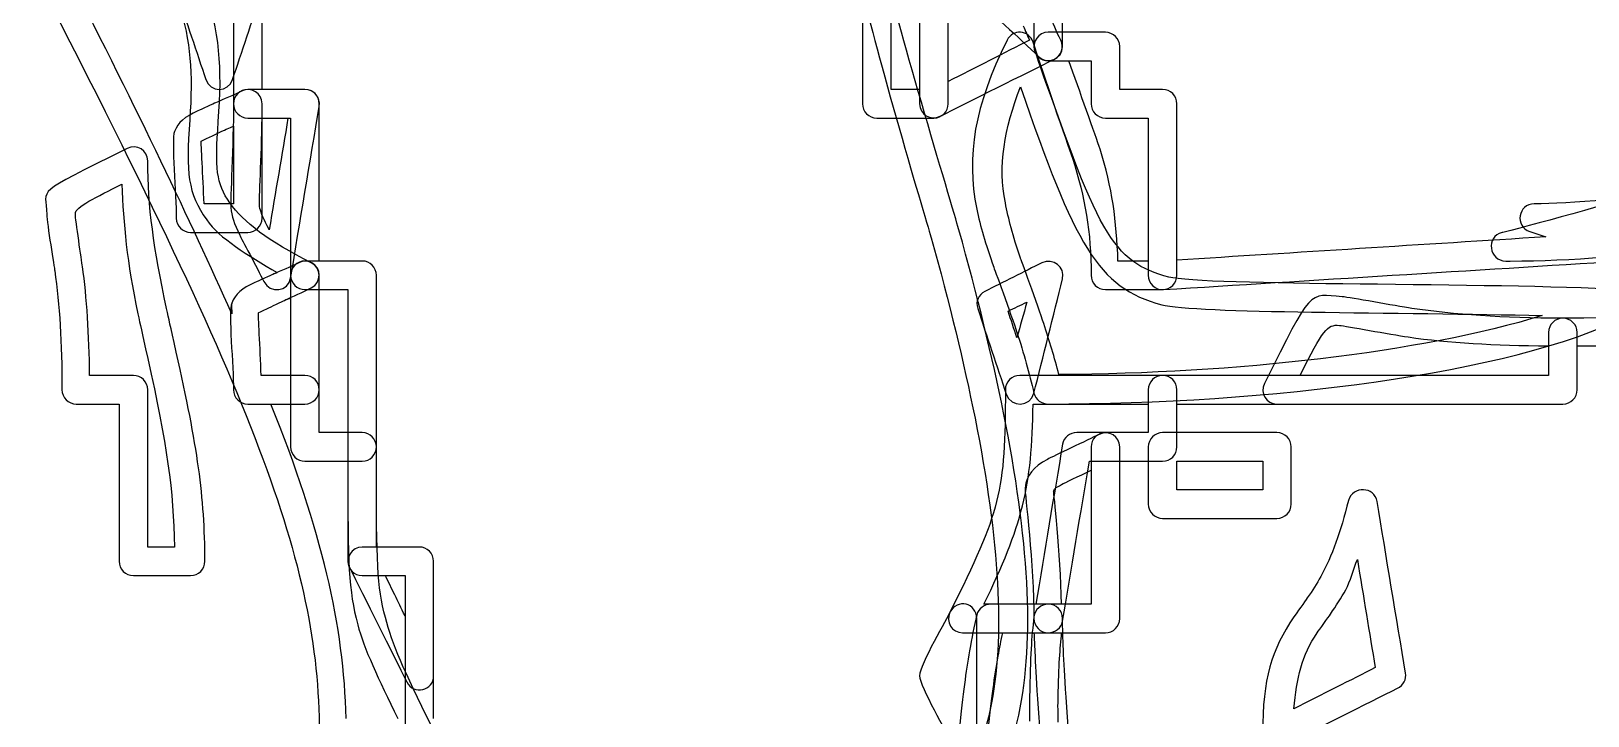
# Model space of a CAD drawing. Extents: x 25 to 279, y 7 to 272.
# Drawn here: x 231.23 to 245.63, y 124.78 to 131.11 of the extents above; entities that cross this region are included whole.
import ezdxf

# ---------------------------------------------------------------- set-up
doc = ezdxf.new("R2010")
doc.units = 0
doc.layers.get('0').update_dxf_attribs({"linetype": 'CONTINUOUS'})

msp = doc.modelspace()

# ---------------------------------------------------------------- linework, layer by layer
at = {"color": 7}
for points in [[(240.38216, 131.101042)], [(240.638542, 131.101042)], [(240.828777, 130.836458)], [(233.172265, 130.555471)], [(233.230208, 130.571875)], [(240.38216, 130.596746)], [(233.3625, 130.307292)], [(233.097917, 130.232944)], [(232.113931, 130.026304)], [(232.064454, 129.695575)], [(233.701431, 128.967971)], [(233.759375, 128.984375)], [(240.580598, 128.967971)], [(233.891667, 128.719792)], [(233.627083, 128.645444)], [(240.440104, 128.604169)], [(243.358723, 128.653646)], [(243.334117, 128.389063)], [(240.373958, 127.926042)], [(233.44505, 127.661458)], [(240.498048, 127.661458)], [(241.109765, 127.380471)], [(241.696875, 127.396875)], [(241.829167, 127.132292)], [(241.829167, 127.132292)], [(241.035417, 127.049742)], [(243.55716, 126.867708)], [(234.288542, 126.338542)], [(243.499217, 126.222654)], [(234.503383, 126.073958)], [(239.877865, 125.809375)], [(240.109375, 125.809375)], [(240.216796, 125.544792)]]:
    msp.add_lwpolyline(points, close=True, dxfattribs=at)
msp.add_lwpolyline([(244.904948, 128.984375), (244.91315, 128.984375)], dxfattribs=at)
for points in [[(240.770833, 131.101042), (240.770833, 131.403196), (240.770833, 131.737629), (240.770833, 132.027083)], [(240.770833, 130.96875), (240.770833, 131.299479), (240.770833, 131.696354), (240.770833, 132.027083)], [(240.50625, 131.894792), (240.50625, 131.592637), (240.50625, 131.258204), (240.50625, 130.96875)], [(233.081513, 128.496483), (232.693898, 129.36564), (232.22876, 130.342217), (231.560158, 131.646877)], [(232.957423, 130.274219), (232.994465, 130.783542), (232.972769, 131.096015), (232.825131, 131.539192)], [(231.320181, 131.53099), (233.261165, 127.744273), (233.891667, 126.208631), (233.891667, 124.61875)], [(232.576952, 131.456642), (232.659767, 131.208463), (232.758985, 130.910806), (232.841535, 130.662892)], [(233.089715, 130.662892), (233.172265, 130.910806), (233.271483, 131.208463), (233.354298, 131.456642)], [(233.3625, 130.571875), (233.3625, 130.874029), (233.3625, 131.208462), (233.3625, 131.497917)], [(238.91875, 131.497917), (238.91875, 131.167188), (238.91875, 130.770312), (238.91875, 130.439583)], [(239.811719, 129.273829), (239.801665, 129.309812), (239.183333, 131.372504), (239.183333, 131.497917)], [(239.447917, 131.497917), (239.447917, 131.167188), (239.447917, 130.770312), (239.447917, 130.439583)], [(239.7125, 130.439583), (239.7125, 130.770312), (239.7125, 131.167188), (239.7125, 131.497917)], [(232.593621, 131.365625), (232.699983, 131.011348), (232.724854, 130.729567), (232.69284, 130.290887)], [(233.097917, 131.365625), (233.097917, 131.063471), (233.097917, 130.729038), (233.097917, 130.439583)], [(238.951823, 131.365625), (239.018233, 130.999971), (239.573065, 129.135981), (239.555337, 129.199481)], [(239.183333, 130.571875), (239.183333, 130.830902), (239.183333, 131.106598), (239.183333, 131.365625)], [(239.447917, 131.365625), (239.447917, 131.106598), (239.447917, 130.830902), (239.447917, 130.571875)], [(239.7125, 130.646223), (239.7125, 130.888052), (239.7125, 131.137025), (239.7125, 131.373827)], [(240.018358, 131.382294), (240.055665, 131.319323), (240.392744, 131.032779), (240.547525, 130.877733)], [(240.754429, 131.026694), (240.713154, 131.108979), (240.683256, 131.185444), (240.646744, 131.266406)], [(240.407031, 131.158985), (240.426875, 131.114535), (240.444602, 131.069556), (240.464975, 131.026694)], [(240.464975, 131.026694), (240.23955, 130.913981), (239.956181, 130.768196), (239.7125, 130.646223)], [(240.258071, 131.026694), (239.954594, 130.41921), (239.8776, 129.960952), (239.977083, 129.464065)], [(240.38216, 131.101042), (240.332419, 131.104481), (240.284529, 131.079346), (240.258071, 131.026694)], [(240.498048, 131.010025), (240.479263, 131.066117), (240.431902, 131.097602), (240.38216, 131.101042)], [(240.638542, 131.101042), (240.548319, 131.101042), (240.485877, 131.012935), (240.514452, 130.927475)], [(241.754819, 128.835679), (241.233854, 128.972204), (241.090715, 129.23176), (240.498048, 131.010025)], [(240.50625, 130.96875), (240.50625, 130.895725), (240.565517, 130.836458), (240.638542, 130.836458)], [(240.547525, 130.877733), (240.630869, 130.79439), (240.770833, 130.85101), (240.770833, 130.96875)], [(241.167708, 131.101042), (241.002344, 131.101042), (240.803906, 131.101042), (240.638542, 131.101042)], [(240.696485, 130.853127), (240.761838, 130.885671), (240.786973, 130.961342), (240.754429, 131.026694)], [(241.167708, 131.101042), (241.043619, 131.101042), (240.904183, 131.101042), (240.770833, 131.101042)], [(241.3, 130.96875), (241.3, 131.041775), (241.240733, 131.101042), (241.167708, 131.101042)], [(241.3, 130.96875), (241.3, 131.041775), (241.240733, 131.101042), (241.167708, 131.101042)], [(241.3, 130.571875), (241.3, 130.705225), (241.3, 130.84466), (241.3, 130.96875)], [(241.3, 130.571875), (241.3, 130.705225), (241.3, 130.84466), (241.3, 130.96875)], [(239.638152, 130.32396), (239.902735, 130.456252), (240.431902, 130.720571), (240.696485, 130.853127)], [(240.514452, 130.927475), (240.580069, 130.731154), (240.81449, 130.082925), (240.86185, 129.935288)], [(240.638542, 130.836458), (240.762631, 130.836458), (240.902067, 130.836458), (241.035417, 130.836458)], [(240.828777, 130.836458), (240.899156, 130.836458), (240.966096, 130.836458), (241.035417, 130.836458)], [(241.117967, 130.017837), (241.077221, 130.145367), (240.922704, 130.57161), (240.828777, 130.836458)], [(241.035417, 130.836458), (241.035417, 130.703108), (241.035417, 130.563673), (241.035417, 130.439583)], [(241.035417, 130.836458), (241.035417, 130.703108), (241.035417, 130.563673), (241.035417, 130.439583)], [(252.97474, 130.73724), (251.767446, 130.340629), (246.447204, 129.513542), (245.136458, 129.513542)], [(232.841535, 130.662892), (232.881752, 130.542242), (233.049498, 130.542242), (233.089715, 130.662892)], [(233.172265, 130.555471), (233.089979, 130.514196), (233.013515, 130.484298), (232.932552, 130.447785)], [(233.230208, 130.571875), (233.157183, 130.571875), (233.097917, 130.512608), (233.097917, 130.439583)], [(233.3625, 130.439583), (233.3625, 130.538008), (233.260371, 130.599392), (233.172265, 130.555471)], [(233.759375, 130.571875), (233.59401, 130.571875), (233.395573, 130.571875), (233.230208, 130.571875)], [(233.759375, 130.571875), (233.635285, 130.571875), (233.49585, 130.571875), (233.3625, 130.571875)], [(233.891667, 130.439583), (233.891667, 130.512608), (233.8324, 130.571875), (233.759375, 130.571875)], [(233.891667, 130.414712), (233.90516, 130.49541), (233.841131, 130.571875), (233.759375, 130.571875)], [(239.447917, 130.571875), (239.359017, 130.571875), (239.272233, 130.571875), (239.183333, 130.571875)], [(240.241667, 129.521744), (240.17261, 129.86676), (240.231613, 130.203046), (240.38216, 130.596746)], [(240.38216, 130.596746), (240.881165, 129.142067), (241.097594, 128.734344), (241.688673, 128.579298)], [(241.696875, 130.571875), (241.572785, 130.571875), (241.43335, 130.571875), (241.3, 130.571875)], [(241.696875, 130.571875), (241.572785, 130.571875), (241.43335, 130.571875), (241.3, 130.571875)], [(241.829167, 130.439583), (241.829167, 130.512608), (241.7699, 130.571875), (241.696875, 130.571875)], [(241.829167, 130.439583), (241.829167, 130.512608), (241.7699, 130.571875), (241.696875, 130.571875)], [(232.932552, 130.447785), (232.92144, 130.442758), (232.796027, 130.386667), (232.767188, 130.373437)], [(233.097917, 130.439583), (233.097917, 130.069167), (233.06749, 129.535767), (233.073046, 129.480469)], [(233.097917, 130.439583), (233.097917, 130.366558), (233.157183, 130.307292), (233.230208, 130.307292)], [(233.3625, 129.38125), (233.3625, 129.711979), (233.3625, 130.108854), (233.3625, 130.439583)], [(233.627083, 128.827212), (233.709898, 129.323306), (233.808852, 129.918619), (233.891667, 130.414712)], [(233.891667, 128.984375), (233.891667, 129.452952), (233.891667, 129.984765), (233.891667, 130.439583)], [(238.91875, 130.439583), (238.91875, 130.366558), (238.978017, 130.307292), (239.051042, 130.307292)], [(239.447917, 130.439583), (239.447917, 130.341158), (239.550046, 130.279775), (239.638152, 130.32396)], [(239.580208, 130.307292), (239.653233, 130.307292), (239.7125, 130.366558), (239.7125, 130.439583)], [(241.035417, 130.439583), (241.035417, 130.366558), (241.094683, 130.307292), (241.167708, 130.307292)], [(241.035417, 130.439583), (241.035417, 130.366558), (241.094683, 130.307292), (241.167708, 130.307292)], [(241.829167, 128.992577), (241.829167, 129.459302), (241.829167, 129.98741), (241.829167, 130.439583)], [(241.829167, 128.852083), (241.829167, 129.348177), (241.829167, 129.94349), (241.829167, 130.439583)], [(232.767188, 130.373437), (232.645215, 130.316817), (232.585683, 130.268133), (232.552346, 130.183202)], [(232.69284, 130.290887), (232.656592, 129.793735), (232.675377, 129.614877), (232.849737, 129.364846)], [(233.064844, 129.521744), (232.93705, 129.704835), (232.925408, 129.836598), (232.957423, 130.274219)], [(233.230208, 130.307292), (233.354298, 130.307292), (233.493733, 130.307292), (233.627083, 130.307292)], [(233.337629, 129.50534), (233.334983, 129.531533), (233.356415, 129.953279), (233.3625, 130.307292)], [(233.3625, 130.307292), (233.442933, 130.307292), (233.520985, 130.307292), (233.602212, 130.307292)], [(233.602212, 130.307292), (233.54665, 129.972858), (233.48659, 129.620962), (233.428646, 129.273829)], [(233.627083, 130.307292), (233.627083, 129.838715), (233.627083, 129.306902), (233.627083, 128.852083)], [(239.051042, 130.307292), (239.216406, 130.307292), (239.414844, 130.307292), (239.580208, 130.307292)], [(241.167708, 130.307292), (241.291798, 130.307292), (241.431233, 130.307292), (241.564583, 130.307292)], [(241.167708, 130.307292), (241.291798, 130.307292), (241.431233, 130.307292), (241.564583, 130.307292)], [(241.564583, 130.307292), (241.564583, 129.838715), (241.564583, 129.306902), (241.564583, 128.852083)], [(241.564583, 130.307292), (241.564583, 129.881313), (241.564583, 129.410354), (241.564583, 128.984375)], [(232.552346, 130.183202), (232.520331, 130.10224), (232.56875, 129.592917), (232.56875, 129.38125)], [(232.80026, 130.09245), (232.801054, 130.094302), (232.819046, 130.104092), (232.883075, 130.133725)], [(232.883075, 130.133725), (232.909004, 130.145631), (233.026744, 130.202252), (233.039973, 130.208073)], [(233.039973, 130.208073), (233.059287, 130.216804), (233.079131, 130.224212), (233.097917, 130.232944)], [(233.097917, 130.232944), (233.097917, 129.994025), (233.097917, 129.748227), (233.097917, 129.513542)], [(232.113931, 130.026304), (231.225196, 129.581804), (231.366219, 129.672821), (231.369923, 129.414323)], [(232.304167, 129.910417), (232.304167, 130.008842), (232.202038, 130.070225), (232.113931, 130.026304)], [(232.825131, 129.513542), (232.816135, 129.766748), (232.796027, 130.081867), (232.80026, 130.09245)], [(241.283596, 128.984375), (241.27169, 129.352675), (241.229621, 129.670175), (241.117967, 130.017837)], [(247.616927, 130.034506), (247.6627, 130.047206), (245.596569, 129.436548), (244.847004, 129.248958)], [(232.477733, 128.546225), (232.360523, 129.096558), (232.304167, 129.493698), (232.304167, 129.910417)], [(240.86185, 129.935288), (240.97959, 129.56831), (241.035417, 129.257425), (241.035417, 128.852083)], [(231.634506, 129.422525), (231.633448, 129.484702), (231.827652, 129.575983), (232.064454, 129.695575)], [(232.064454, 129.695575), (232.079006, 129.326746), (232.110756, 128.977231), (232.21315, 128.496483)], [(231.369923, 129.414323), (231.370981, 129.336271), (231.441096, 128.916906), (231.444271, 128.893358)], [(231.700652, 128.934898), (231.694038, 128.981465), (231.6353, 129.367492), (231.634506, 129.422525)], [(232.56875, 129.38125), (232.56875, 129.308225), (232.628017, 129.248958), (232.701042, 129.248958)], [(233.097917, 129.513542), (233.006371, 129.513542), (232.916413, 129.513542), (232.825131, 129.513542)], [(233.817319, 128.967971), (233.42256, 129.16535), (233.187875, 129.345531), (233.064844, 129.521744)], [(233.073046, 129.480469), (233.081248, 129.39739), (233.102679, 129.331773), (233.15586, 129.224087)], [(233.230208, 129.248958), (233.303233, 129.248958), (233.3625, 129.308225), (233.3625, 129.38125)], [(233.395573, 129.339975), (233.355356, 129.421467), (233.342127, 129.459302), (233.337629, 129.50534)], [(239.977083, 129.464065), (240.009098, 129.304256), (240.056987, 129.148417), (240.134246, 128.926431)], [(240.38216, 129.009246), (240.308606, 129.220648), (240.270771, 129.376488), (240.241667, 129.521744)], [(245.136458, 129.513542), (244.98644, 129.513542), (244.952838, 129.304785), (245.095183, 129.25716)], [(232.701042, 129.248958), (232.866406, 129.248958), (233.064844, 129.248958), (233.230208, 129.248958)], [(232.849737, 129.364846), (232.967477, 129.196042), (233.226769, 129.038879), (233.502994, 128.876954)], [(233.428646, 129.273829), (233.421237, 129.287852), (233.397425, 129.336006), (233.395573, 129.339975)], [(240.225263, 127.578908), (240.119958, 128.104635), (239.982375, 128.663171), (239.811719, 129.273829)], [(244.838802, 129.248958), (244.68746, 129.211123), (244.715771, 128.984375), (244.871875, 128.984375)], [(244.847004, 129.248958), (244.842242, 129.2479), (244.843565, 129.250017), (244.838802, 129.248958)], [(245.095183, 129.25716), (245.14175, 129.241815), (245.194667, 129.224087), (245.243879, 129.207683)], [(233.15586, 129.224087), (233.169883, 129.195513), (233.31514, 128.921933), (233.378904, 128.79414)], [(239.555337, 129.199481), (239.724406, 128.594644), (239.856698, 128.04775), (239.960679, 127.529167)], [(245.243879, 129.207683), (244.1194, 129.137304), (242.90999, 129.06031), (241.829167, 128.992577)], [(244.91315, 128.984375), (245.485179, 128.986492), (246.074935, 129.033588), (246.707554, 129.124869)], [(233.701431, 128.967971), (233.619146, 128.926696), (233.542681, 128.896798), (233.461719, 128.860285)], [(233.759375, 128.984375), (233.68635, 128.984375), (233.627083, 128.925108), (233.627083, 128.852083)], [(233.891667, 128.852083), (233.891667, 128.950508), (233.789538, 129.011892), (233.701431, 128.967971)], [(234.288542, 128.984375), (234.123177, 128.984375), (233.92474, 128.984375), (233.759375, 128.984375)], [(233.817319, 128.73646), (233.914685, 128.785144), (233.914685, 128.919023), (233.817319, 128.967971)], [(234.288542, 128.984375), (234.164452, 128.984375), (234.025017, 128.984375), (233.891667, 128.984375)], [(234.420833, 128.852083), (234.420833, 128.925108), (234.361567, 128.984375), (234.288542, 128.984375)], [(234.420833, 128.852083), (234.420833, 128.925108), (234.361567, 128.984375), (234.288542, 128.984375)], [(240.580598, 128.967971), (240.415233, 128.885156), (240.216796, 128.785937), (240.051431, 128.703387)], [(240.134246, 128.926431), (240.126573, 128.948656), (240.29961, 128.472142), (240.349087, 128.322917)], [(240.597267, 128.405731), (240.546731, 128.558396), (240.373694, 129.033852), (240.38216, 129.009246)], [(240.770833, 128.81901), (240.79835, 128.928548), (240.681669, 129.018506), (240.580598, 128.967971)], [(241.564583, 128.984375), (241.470127, 128.984375), (241.377258, 128.984375), (241.283596, 128.984375)], [(241.705077, 128.719792), (243.027994, 128.802606), (244.615494, 128.90156), (245.93841, 128.984375)], [(244.871875, 128.984375), (244.882458, 128.984375), (244.894365, 128.984375), (244.904948, 128.984375)], [(231.444271, 128.893358), (231.487927, 128.576917), (231.510417, 128.232429), (231.510417, 127.79375)], [(231.766798, 127.926042), (231.761506, 128.306512), (231.740604, 128.644385), (231.700652, 128.934898)], [(233.461719, 128.860285), (233.450606, 128.855258), (233.325194, 128.799167), (233.296354, 128.785937)], [(233.461719, 128.860285), (233.450606, 128.855258), (233.325194, 128.799167), (233.296354, 128.785937)], [(233.378904, 128.79414), (233.436319, 128.679575), (233.605917, 128.701006), (233.627083, 128.827212)], [(233.502994, 128.876954), (233.489765, 128.870869), (233.475477, 128.866371), (233.461719, 128.860285)], [(233.627083, 128.852083), (233.627083, 128.779058), (233.68635, 128.719792), (233.759375, 128.719792)], [(233.627083, 128.852083), (233.627083, 128.058333), (233.627083, 128.058333), (233.627083, 127.264583)], [(233.891667, 127.79375), (233.891667, 128.124479), (233.891667, 128.521354), (233.891667, 128.852083)], [(234.420833, 126.338542), (234.420833, 127.340783), (234.420833, 128.572683), (234.420833, 128.852083)], [(234.420833, 127.264583), (234.420833, 127.760677), (234.420833, 128.35599), (234.420833, 128.852083)], [(240.50625, 127.760677), (240.589065, 128.091406), (240.688019, 128.488281), (240.770833, 128.81901)], [(241.035417, 128.852083), (241.035417, 128.779058), (241.094683, 128.719792), (241.167708, 128.719792)], [(241.564583, 128.852083), (241.564583, 128.775883), (241.628877, 128.715029), (241.705077, 128.719792)], [(241.696875, 128.719792), (241.7699, 128.719792), (241.829167, 128.779058), (241.829167, 128.852083)], [(245.93841, 128.719792), (244.761015, 128.785144), (242.073377, 128.751806), (241.754819, 128.835679)], [(233.296354, 128.785937), (233.174381, 128.729317), (233.11485, 128.680633), (233.081513, 128.595702)], [(233.296354, 128.785937), (233.174381, 128.729317), (233.11485, 128.680633), (233.081513, 128.595702)], [(233.56914, 128.620573), (233.653542, 128.658408), (233.731329, 128.693333), (233.817319, 128.73646)], [(233.759375, 128.719792), (233.883465, 128.719792), (234.0229, 128.719792), (234.15625, 128.719792)], [(233.891667, 128.719792), (233.980567, 128.719792), (234.06735, 128.719792), (234.15625, 128.719792)], [(233.891667, 127.396875), (233.891667, 127.957263), (233.891667, 128.159404), (233.891667, 128.719792)], [(234.15625, 128.719792), (234.15625, 128.345935), (234.15625, 127.183621), (234.15625, 126.20625)], [(234.15625, 128.719792), (234.15625, 128.293813), (234.15625, 127.822854), (234.15625, 127.396875)], [(240.051431, 128.703387), (239.992694, 128.673754), (239.964383, 128.608667), (239.985285, 128.546225)], [(241.167708, 128.719792), (241.333073, 128.719792), (241.53151, 128.719792), (241.696875, 128.719792)], [(243.358723, 128.653646), (243.044133, 128.680898), (243.08144, 128.735667), (242.639321, 127.851694)], [(247.253125, 128.670315), (246.83429, 128.507331), (246.472604, 128.455208), (245.401042, 128.455208)], [(232.56875, 128.141148), (232.510012, 128.403615), (232.501017, 128.437746), (232.477733, 128.546225)], [(233.081513, 128.595702), (233.049498, 128.51474), (233.097917, 128.005417), (233.097917, 127.79375)], [(233.081513, 128.595702), (233.077544, 128.585648), (233.0831, 128.518444), (233.081513, 128.496483)], [(233.329427, 128.50495), (233.330221, 128.506802), (233.348213, 128.516592), (233.412242, 128.546225)], [(233.329427, 128.50495), (233.330221, 128.506802), (233.348213, 128.516592), (233.412242, 128.546225)], [(233.412242, 128.546225), (233.438171, 128.558131), (233.55591, 128.614752), (233.56914, 128.620573)], [(233.412242, 128.546225), (233.438171, 128.558131), (233.55591, 128.614752), (233.56914, 128.620573)], [(233.56914, 128.620573), (233.588454, 128.629304), (233.608298, 128.636712), (233.627083, 128.645444)], [(233.627083, 128.645444), (233.627083, 128.406525), (233.627083, 128.160727), (233.627083, 127.926042)], [(239.985285, 128.546225), (240.0681, 128.298046), (240.167319, 128.00039), (240.249869, 127.752475)], [(240.266537, 128.521354), (240.323423, 128.549929), (240.381102, 128.574535), (240.440104, 128.604169)], [(240.349087, 128.27344), (240.320777, 128.358371), (240.293525, 128.440127), (240.266537, 128.521354)], [(240.440104, 128.604169), (240.412058, 128.491985), (240.377663, 128.387475), (240.349087, 128.27344)], [(241.688673, 128.579298), (241.987652, 128.500717), (243.908262, 128.511035), (245.210806, 128.480079)], [(244.003777, 128.546225), (243.848731, 128.568979), (243.432013, 128.647296), (243.358723, 128.653646)], [(245.401042, 128.455208), (244.842506, 128.455208), (244.39589, 128.488281), (244.003777, 128.546225)], [(232.21315, 128.496483), (232.236698, 128.386946), (232.245165, 128.346994), (232.304167, 128.083204)], [(233.354298, 127.926042), (233.345302, 128.179248), (233.325194, 128.494367), (233.329427, 128.50495)], [(233.354298, 127.926042), (233.345302, 128.179248), (233.325194, 128.494367), (233.329427, 128.50495)], [(240.73776, 127.934244), (240.695956, 128.091671), (240.650448, 128.244335), (240.597267, 128.405731)], [(240.638542, 127.661458), (242.666573, 127.661458), (244.92241, 127.938742), (245.988152, 128.471877)], [(245.210806, 128.480079), (244.082887, 128.133475), (242.359656, 127.941652), (240.73776, 127.934244)], [(242.97005, 127.926042), (243.181717, 128.348846), (243.218494, 128.399117), (243.334117, 128.389063)], [(243.334117, 128.389062), (243.391267, 128.384035), (243.804017, 128.305983), (243.970704, 128.281642)], [(245.401042, 128.455208), (245.328017, 128.455208), (245.26875, 128.395942), (245.26875, 128.322917)], [(245.533333, 128.322917), (245.533333, 128.395942), (245.474067, 128.455208), (245.401042, 128.455208)], [(245.533333, 128.198827), (246.504619, 128.205177), (246.924248, 128.264179), (247.352344, 128.430338)], [(240.349087, 128.322917), (240.412852, 128.130565), (240.45889, 127.949854), (240.50625, 127.760677)], [(243.970704, 128.281642), (244.33821, 128.227402), (244.768952, 128.204383), (245.26875, 128.198827)], [(245.26875, 128.322917), (245.26875, 128.198827), (245.26875, 128.059392), (245.26875, 127.926042)], [(245.533333, 127.79375), (245.533333, 127.959115), (245.533333, 128.157552), (245.533333, 128.322917)], [(232.304167, 128.083204), (232.482231, 127.286544), (232.542821, 126.860565), (232.552346, 126.338542)], [(232.833333, 126.20625), (232.833333, 126.808971), (232.764277, 127.266171), (232.56875, 128.141148)], [(245.26875, 128.198827), (245.26875, 128.107546), (245.26875, 128.017588), (245.26875, 127.926042)], [(245.533333, 127.79375), (245.533333, 127.920485), (245.533333, 128.063096), (245.533333, 128.198827)], [(231.510417, 127.79375), (231.510417, 127.720725), (231.569683, 127.661458), (231.642708, 127.661458)], [(232.171875, 127.926042), (232.04514, 127.926042), (231.902529, 127.926042), (231.766798, 127.926042)], [(232.304167, 127.79375), (232.304167, 127.866775), (232.2449, 127.926042), (232.171875, 127.926042)], [(232.304167, 126.338542), (232.304167, 126.807119), (232.304167, 127.338931), (232.304167, 127.79375)], [(233.097917, 127.79375), (233.097917, 127.720725), (233.157183, 127.661458), (233.230208, 127.661458)], [(233.759375, 127.926042), (233.63264, 127.926042), (233.490029, 127.926042), (233.354298, 127.926042)], [(233.627083, 127.926042), (233.535538, 127.926042), (233.445579, 127.926042), (233.354298, 127.926042)], [(233.891667, 127.79375), (233.891667, 127.866775), (233.8324, 127.926042), (233.759375, 127.926042)], [(233.759375, 127.661458), (233.8324, 127.661458), (233.891667, 127.720725), (233.891667, 127.79375)], [(233.891667, 127.396875), (233.891667, 127.530225), (233.891667, 127.66966), (233.891667, 127.79375)], [(240.241667, 127.79375), (240.241667, 126.848923), (240.196158, 126.669271), (239.728904, 125.735027)], [(240.373958, 127.926042), (240.300933, 127.926042), (240.241667, 127.866775), (240.241667, 127.79375)], [(241.696875, 127.926042), (241.283331, 127.926042), (240.787502, 127.926042), (240.373958, 127.926042)], [(241.696875, 127.926042), (241.62385, 127.926042), (241.564583, 127.866775), (241.564583, 127.79375)], [(241.564583, 127.79375), (241.564583, 127.66966), (241.564583, 127.530225), (241.564583, 127.396875)], [(245.26875, 127.926042), (244.137127, 127.926042), (242.813152, 127.926042), (241.696875, 127.926042)], [(241.829167, 127.79375), (241.829167, 127.866775), (241.7699, 127.926042), (241.696875, 127.926042)], [(241.829167, 127.264583), (241.829167, 127.429948), (241.829167, 127.628385), (241.829167, 127.79375)], [(242.639321, 127.851694), (242.5954, 127.763588), (242.656783, 127.661458), (242.755208, 127.661458)], [(245.26875, 127.926042), (244.536912, 127.926042), (243.709825, 127.926042), (242.97005, 127.926042)], [(245.401042, 127.661458), (245.474067, 127.661458), (245.533333, 127.720725), (245.533333, 127.79375)], [(245.401042, 127.661458), (245.474067, 127.661458), (245.533333, 127.720725), (245.533333, 127.79375)], [(231.642708, 127.661458), (231.766798, 127.661458), (231.906233, 127.661458), (232.039583, 127.661458)], [(232.039583, 127.661458), (232.039583, 127.192881), (232.039583, 126.661069), (232.039583, 126.20625)], [(233.230208, 127.661458), (233.395573, 127.661458), (233.59401, 127.661458), (233.759375, 127.661458)], [(233.44505, 127.661458), (233.507492, 127.661458), (233.565965, 127.661458), (233.627083, 127.661458)], [(234.139846, 124.751042), (234.122119, 125.608292), (233.913892, 126.489883), (233.44505, 127.661458)], [(233.627083, 127.661458), (233.627083, 127.528108), (233.627083, 127.388673), (233.627083, 127.264583)], [(240.043229, 125.809375), (240.394067, 126.531423), (240.490904, 126.894431), (240.498048, 127.661458)], [(240.249869, 127.752475), (240.291673, 127.626798), (240.474235, 127.632354), (240.50625, 127.760677)], [(240.498048, 127.661458), (240.842535, 127.661458), (241.219302, 127.661458), (241.564583, 127.661458)], [(240.50625, 127.760677), (240.521067, 127.701675), (240.577952, 127.661458), (240.638542, 127.661458)], [(241.564583, 127.661458), (241.564583, 127.572558), (241.564583, 127.485775), (241.564583, 127.396875)], [(241.829167, 127.396875), (241.829167, 127.485775), (241.829167, 127.572558), (241.829167, 127.661458)], [(241.829167, 127.661458), (242.96079, 127.661458), (244.284765, 127.661458), (245.401042, 127.661458)], [(242.755208, 127.661458), (243.582031, 127.661458), (244.574219, 127.661458), (245.401042, 127.661458)], [(239.960679, 127.529167), (240.18531, 126.40654), (240.243783, 125.493463), (240.101173, 124.833856)], [(240.365756, 124.784115), (240.517627, 125.487377), (240.456244, 126.423473), (240.225263, 127.578908)], [(234.288542, 127.396875), (234.164452, 127.396875), (234.025017, 127.396875), (233.891667, 127.396875)], [(234.15625, 127.396875), (234.06735, 127.396875), (233.980567, 127.396875), (233.891667, 127.396875)], [(234.420833, 127.264583), (234.420833, 127.337608), (234.361567, 127.396875), (234.288542, 127.396875)], [(241.109765, 127.380471), (241.005783, 127.328348), (240.684315, 127.178858), (240.63034, 127.14896)], [(240.903125, 127.396875), (240.838567, 127.396875), (240.781417, 127.353219), (240.770833, 127.289454)], [(241.564583, 127.396875), (241.346302, 127.396875), (241.109765, 127.396875), (240.903125, 127.396875)], [(241.167708, 127.396875), (241.094683, 127.396875), (241.035417, 127.337608), (241.035417, 127.264583)], [(241.3, 127.264583), (241.3, 127.363008), (241.197871, 127.424392), (241.109765, 127.380471)], [(241.564583, 127.396875), (241.431233, 127.396875), (241.291798, 127.396875), (241.167708, 127.396875)], [(241.696875, 127.396875), (241.62385, 127.396875), (241.564583, 127.337608), (241.564583, 127.264583)], [(242.755208, 127.396875), (242.424479, 127.396875), (242.027604, 127.396875), (241.696875, 127.396875)], [(242.755208, 127.396875), (242.465754, 127.396875), (242.131321, 127.396875), (241.829167, 127.396875)], [(242.8875, 127.264583), (242.8875, 127.337608), (242.828233, 127.396875), (242.755208, 127.396875)], [(242.8875, 127.264583), (242.8875, 127.337608), (242.828233, 127.396875), (242.755208, 127.396875)], [(233.627083, 127.264583), (233.627083, 127.191558), (233.68635, 127.132292), (233.759375, 127.132292)], [(233.627083, 127.264583), (233.627083, 127.191558), (233.68635, 127.132292), (233.759375, 127.132292)], [(234.288542, 127.132292), (234.361567, 127.132292), (234.420833, 127.191558), (234.420833, 127.264583)], [(234.420833, 127.091017), (234.420833, 127.176477), (234.420833, 127.17436), (234.420833, 127.264583)], [(240.770833, 127.289454), (240.69384, 126.826698), (240.601765, 126.283508), (240.522654, 125.809375)], [(241.035417, 127.264583), (241.035417, 126.809765), (241.035417, 126.277952), (241.035417, 125.809375)], [(241.3, 125.677083), (241.3, 126.173177), (241.3, 126.76849), (241.3, 127.264583)], [(241.564583, 127.264583), (241.564583, 127.099219), (241.564583, 126.900781), (241.564583, 126.735417)], [(241.696875, 127.132292), (241.7699, 127.132292), (241.829167, 127.191558), (241.829167, 127.264583)], [(242.8875, 126.735417), (242.8875, 126.900781), (242.8875, 127.099219), (242.8875, 127.264583)], [(242.8875, 126.735417), (242.8875, 126.900781), (242.8875, 127.099219), (242.8875, 127.264583)], [(233.759375, 127.132292), (233.883465, 127.132292), (234.0229, 127.132292), (234.15625, 127.132292)], [(233.759375, 127.132292), (233.92474, 127.132292), (234.123177, 127.132292), (234.288542, 127.132292)], [(234.15625, 127.091017), (234.155456, 126.16815), (234.163129, 125.944313), (234.247267, 125.61914)], [(234.15625, 127.132292), (234.15625, 127.119327), (234.15625, 127.11139), (234.15625, 127.091017)], [(234.503383, 125.685285), (234.427448, 125.979767), (234.42004, 126.193815), (234.420833, 127.091017)], [(240.63034, 127.14896), (240.501223, 127.076994), (240.437194, 127.006085), (240.4237, 126.884377)], [(240.770833, 125.652212), (240.847827, 126.114969), (240.939902, 126.658158), (241.019013, 127.132292)], [(241.019013, 127.132292), (241.241263, 127.132292), (241.484944, 127.132292), (241.696875, 127.132292)], [(241.3, 125.677083), (241.3, 126.131902), (241.3, 126.663715), (241.3, 127.132292)], [(241.3, 127.132292), (241.3889, 127.132292), (241.475683, 127.132292), (241.564583, 127.132292)], [(241.564583, 127.132292), (241.564583, 126.998942), (241.564583, 126.859506), (241.564583, 126.735417)], [(241.829167, 127.132292), (242.088194, 127.132292), (242.36389, 127.132292), (242.622917, 127.132292)], [(241.829167, 126.867708), (241.829167, 126.956608), (241.829167, 127.043392), (241.829167, 127.132292)], [(241.829167, 127.132292), (242.088194, 127.132292), (242.36389, 127.132292), (242.622917, 127.132292)], [(241.829167, 126.867708), (241.829167, 126.956608), (241.829167, 127.043392), (241.829167, 127.132292)], [(242.622917, 127.132292), (242.622917, 127.043392), (242.622917, 126.956608), (242.622917, 126.867708)], [(242.622917, 127.132292), (242.622917, 127.043392), (242.622917, 126.956608), (242.622917, 126.867708)], [(240.762631, 126.91745), (240.78856, 126.931737), (240.920058, 126.994444), (241.035417, 127.049742)], [(241.035417, 127.049742), (241.035417, 126.643871), (241.035417, 126.208896), (241.035417, 125.809375)], [(240.4237, 126.884377), (240.419996, 126.852627), (240.50625, 126.161006), (240.50625, 125.677083)], [(240.688283, 126.851304), (240.690929, 126.875117), (240.701248, 126.883319), (240.762631, 126.91745)], [(240.762631, 125.809375), (240.748079, 126.286154), (240.688813, 126.856331), (240.688283, 126.851304)], [(242.622917, 126.867708), (242.36389, 126.867708), (242.088194, 126.867708), (241.829167, 126.867708)], [(242.622917, 126.867708), (242.36389, 126.867708), (242.088194, 126.867708), (241.829167, 126.867708)], [(243.55716, 126.867708), (243.499746, 126.87009), (243.434129, 126.838075), (243.416667, 126.76849)], [(243.68125, 126.760288), (243.669344, 126.830931), (243.614575, 126.865327), (243.55716, 126.867708)], [(241.564583, 126.735417), (241.564583, 126.662392), (241.62385, 126.603125), (241.696875, 126.603125)], [(241.564583, 126.735417), (241.564583, 126.662392), (241.62385, 126.603125), (241.696875, 126.603125)], [(242.755208, 126.603125), (242.828233, 126.603125), (242.8875, 126.662392), (242.8875, 126.735417)], [(242.755208, 126.603125), (242.828233, 126.603125), (242.8875, 126.662392), (242.8875, 126.735417)], [(243.416667, 126.76849), (243.344171, 126.479035), (243.265854, 126.255727), (243.160285, 126.065756)], [(243.945833, 125.172787), (243.863019, 125.668881), (243.764065, 126.264194), (243.68125, 126.760288)], [(241.696875, 126.603125), (242.027604, 126.603125), (242.424479, 126.603125), (242.755208, 126.603125)], [(241.696875, 126.603125), (242.027604, 126.603125), (242.424479, 126.603125), (242.755208, 126.603125)], [(232.552346, 126.338542), (232.468473, 126.338542), (232.38751, 126.338542), (232.304167, 126.338542)], [(234.288542, 126.338542), (234.190117, 126.338542), (234.128733, 126.236413), (234.172654, 126.148306)], [(234.817708, 126.338542), (234.652344, 126.338542), (234.453906, 126.338542), (234.288542, 126.338542)], [(234.817708, 126.338542), (234.693619, 126.338542), (234.554183, 126.338542), (234.420833, 126.338542)], [(234.95, 126.20625), (234.95, 126.279275), (234.890733, 126.338542), (234.817708, 126.338542)], [(234.95, 126.20625), (234.95, 126.279275), (234.890733, 126.338542), (234.817708, 126.338542)], [(243.391796, 125.941667), (243.435187, 126.019454), (243.462175, 126.134548), (243.499217, 126.222654)], [(243.499217, 126.222654), (243.555837, 125.883723), (243.6114, 125.542146), (243.664846, 125.222265)], [(232.039583, 126.20625), (232.039583, 126.133225), (232.09885, 126.073958), (232.171875, 126.073958)], [(232.171875, 126.073958), (232.33724, 126.073958), (232.535677, 126.073958), (232.701042, 126.073958)], [(232.701042, 126.073958), (232.774067, 126.073958), (232.833333, 126.133225), (232.833333, 126.20625)], [(234.15625, 126.20625), (234.15625, 126.133225), (234.215517, 126.073958), (234.288542, 126.073958)], [(234.172654, 126.148306), (234.30521, 125.883723), (234.569529, 125.354556), (234.701821, 125.089973)], [(234.288542, 126.073958), (234.412631, 126.073958), (234.552067, 126.073958), (234.685417, 126.073958)], [(234.503383, 126.073958), (234.565825, 126.073958), (234.624298, 126.073958), (234.685417, 126.073958)], [(234.685417, 125.701954), (234.616096, 125.840596), (234.563444, 125.953838), (234.503383, 126.073958)], [(234.685417, 126.073958), (234.685417, 125.952515), (234.685417, 125.829748), (234.685417, 125.701954)], [(234.685417, 126.073958), (234.685417, 125.605381), (234.685417, 125.073569), (234.685417, 124.61875)], [(234.95, 125.147917), (234.95, 125.478646), (234.95, 125.875521), (234.95, 126.20625)], [(234.95, 124.751042), (234.95, 125.219619), (234.95, 125.751431), (234.95, 126.20625)], [(243.160285, 126.065756), (243.123244, 125.999081), (243.08435, 125.938492), (243.036196, 125.867319)], [(243.251302, 125.718358), (243.30316, 125.795352), (243.350785, 125.867583), (243.391796, 125.941667)], [(239.877865, 125.809375), (239.823096, 125.82234), (239.76039, 125.797469), (239.728904, 125.735027)], [(239.977083, 125.677083), (239.977083, 125.746933), (239.932633, 125.79641), (239.877865, 125.809375)], [(240.109375, 125.809375), (240.048785, 125.809375), (239.9919, 125.769158), (239.977083, 125.710156)], [(240.522654, 125.809375), (240.365492, 125.809375), (240.20436, 125.809375), (240.043229, 125.809375)], [(240.638542, 125.809375), (240.473177, 125.809375), (240.27474, 125.809375), (240.109375, 125.809375)], [(240.638542, 125.809375), (240.571867, 125.809375), (240.514452, 125.759898), (240.50625, 125.693752)], [(240.770833, 125.677083), (240.770833, 125.750108), (240.711567, 125.809375), (240.638542, 125.809375)], [(241.035417, 125.809375), (240.902067, 125.809375), (240.762631, 125.809375), (240.638542, 125.809375)], [(241.035417, 125.809375), (240.943871, 125.809375), (240.853913, 125.809375), (240.762631, 125.809375)], [(243.036196, 125.867319), (243.016617, 125.83795), (242.933008, 125.724444), (242.912371, 125.693488)], [(234.933596, 124.676694), (234.668483, 125.206654), (234.566619, 125.441869), (234.503383, 125.685285)], [(239.728904, 125.735027), (239.710383, 125.697456), (239.447917, 125.24396), (239.447917, 125.147917)], [(239.728904, 125.735027), (239.684983, 125.646921), (239.746367, 125.544792), (239.844792, 125.544792)], [(239.977083, 125.710156), (239.95036, 125.603529), (239.93131, 125.496108), (239.910938, 125.379427)], [(239.977083, 124.61875), (239.977083, 124.949479), (239.977083, 125.346354), (239.977083, 125.677083)], [(240.50625, 125.693752), (240.482438, 125.503252), (240.473442, 125.335771), (240.464975, 124.949479)], [(240.50625, 125.677083), (240.50625, 125.604058), (240.565517, 125.544792), (240.638542, 125.544792)], [(240.638542, 125.544792), (240.7031, 125.544792), (240.76025, 125.588448), (240.770833, 125.652212)], [(240.779035, 125.387629), (240.774273, 125.49161), (240.770833, 125.586596), (240.770833, 125.677083)], [(241.167708, 125.544792), (241.240733, 125.544792), (241.3, 125.604058), (241.3, 125.677083)], [(241.167708, 125.544792), (241.240733, 125.544792), (241.3, 125.604058), (241.3, 125.677083)], [(242.912371, 125.693488), (242.705202, 125.384983), (242.622917, 125.120135), (242.622917, 124.61875)], [(243.127212, 125.544792), (243.146527, 125.573631), (243.2304, 125.687138), (243.251302, 125.718358)], [(234.247267, 125.61914), (234.303888, 125.400065), (234.440942, 125.118813), (234.619271, 124.751042)], [(239.844792, 125.544792), (240.092971, 125.544792), (240.390363, 125.544792), (240.638542, 125.544792)], [(240.175521, 125.32995), (240.18875, 125.405356), (240.201185, 125.474413), (240.216796, 125.544792)], [(240.216796, 125.544792), (240.313104, 125.544792), (240.409148, 125.544792), (240.50625, 125.544792)], [(240.50625, 125.544792), (240.507573, 125.488171), (240.511542, 125.432344), (240.514452, 125.371225)], [(240.638542, 125.544792), (240.803906, 125.544792), (241.002344, 125.544792), (241.167708, 125.544792)], [(240.729558, 124.941277), (240.736437, 125.257454), (240.74755, 125.394508), (240.762631, 125.544792)], [(240.762631, 125.544792), (240.898363, 125.544792), (241.040973, 125.544792), (241.167708, 125.544792)], [(242.912371, 124.842058), (242.935654, 125.127015), (242.986719, 125.335506), (243.127212, 125.544792)], [(239.910938, 125.379427), (239.87416, 125.169083), (239.852465, 125.008481), (239.811719, 124.626952)], [(240.514452, 125.371225), (240.520537, 125.245283), (240.523448, 125.141831), (240.539323, 124.933075)], [(240.803906, 124.949479), (240.788296, 125.155854), (240.784856, 125.264862), (240.779035, 125.387629)], [(240.076302, 124.593879), (240.116254, 124.969323), (240.140067, 125.127544), (240.175521, 125.32995)], [(243.664846, 125.222265), (243.447094, 125.113521), (243.161873, 124.966677), (242.912371, 124.842058)], [(234.701821, 125.089973), (234.764263, 124.96509), (234.95, 125.008217), (234.95, 125.147917)], [(239.447917, 125.147917), (239.447917, 125.051608), (239.710119, 124.598377), (239.728904, 124.560806)], [(243.871485, 125.032029), (243.923344, 125.058223), (243.955358, 125.115373), (243.945833, 125.172787)], [(240.464975, 124.949479), (240.462329, 124.835708), (240.466563, 124.78676), (240.464975, 124.726171)], [(240.539323, 124.933075), (240.594885, 124.197533), (240.594885, 123.918663), (240.498048, 123.651433)], [(240.729558, 124.717969), (240.731146, 124.779352), (240.726913, 124.826977), (240.729558, 124.941277)], [(240.745962, 123.560417), (240.861321, 123.878181), (240.862644, 124.17081), (240.803906, 124.949479)], [(242.813152, 124.502862), (243.077735, 124.635419), (243.606902, 124.899738), (243.871485, 125.032029)], [(240.101173, 124.833856), (239.937925, 124.078471), (239.524646, 123.692708), (238.786458, 123.692708)], [(238.910548, 123.444794), (239.700594, 123.492683), (240.187692, 123.959937), (240.365756, 124.784115)]]:
    msp.add_open_spline(points, degree=3, dxfattribs=at)

doc.saveas('drawing.dxf')
